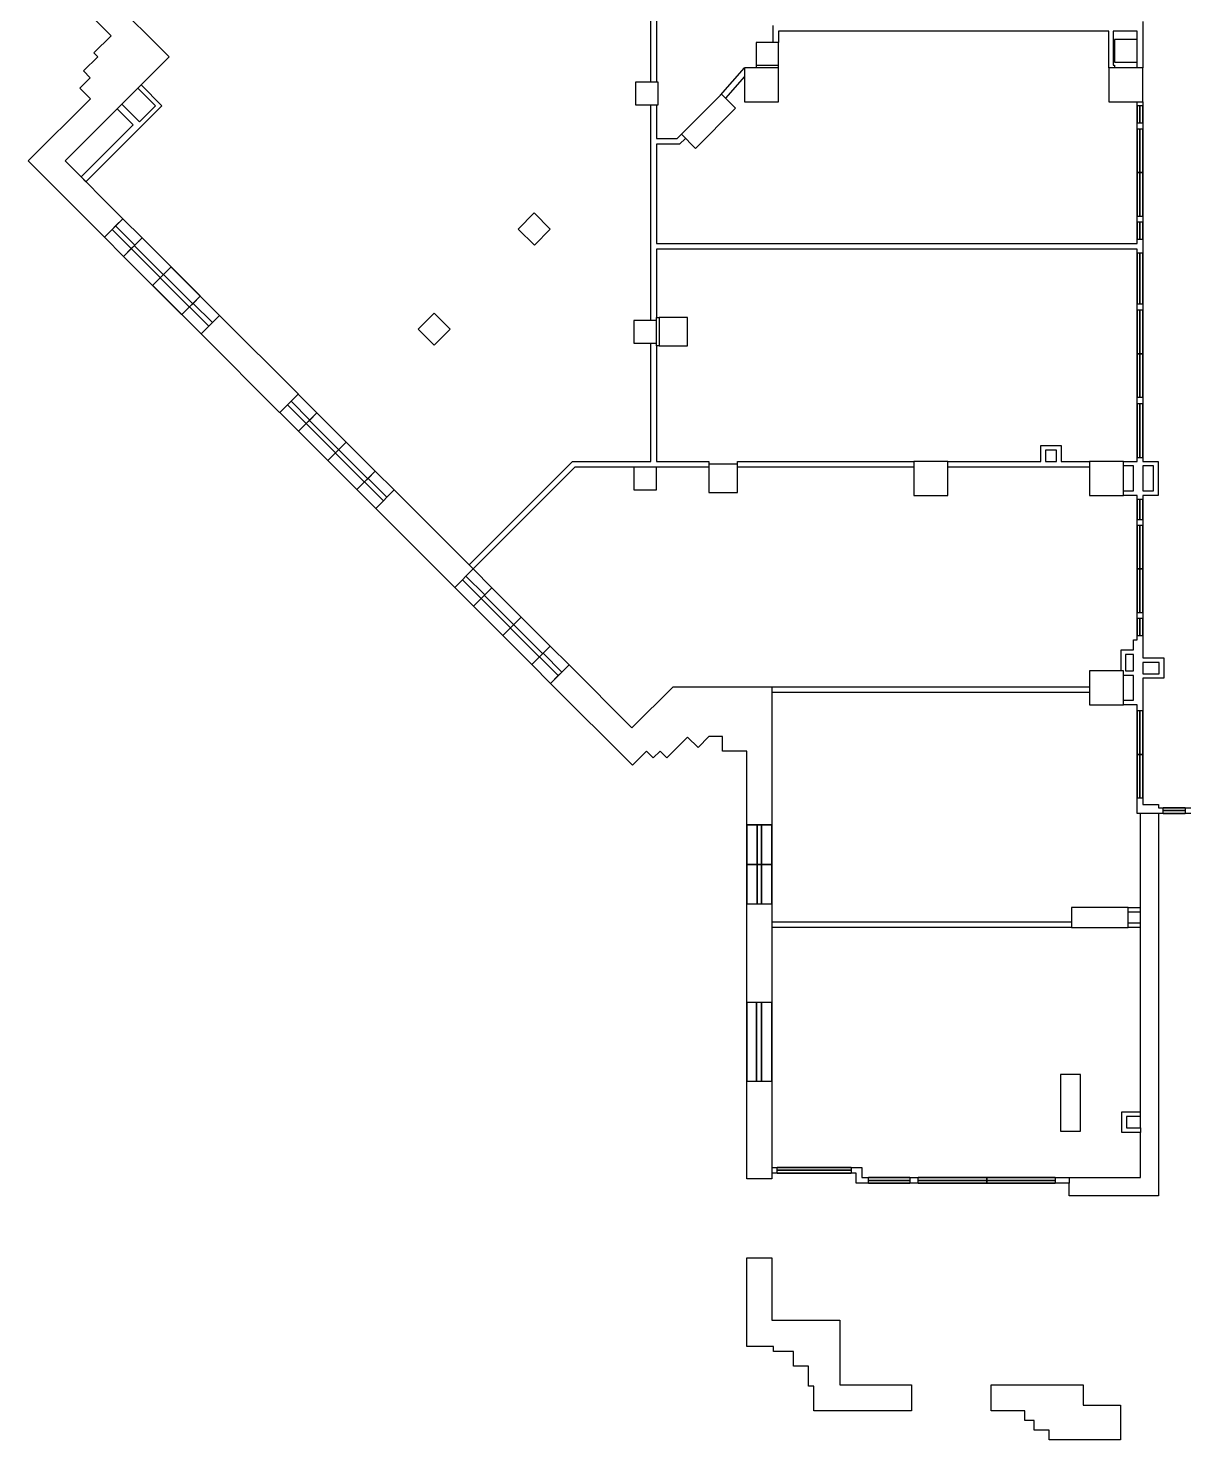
# Model space of a CAD drawing. Header units: millimetres. Extents: x 468 to 77378, y 182 to 76717.
# Drawn here: x 24917 to 45616, y 1164 to 26406 of the extents above; entities that cross this region are included whole.
import ezdxf

# ---------------------------------------------------------------- set-up
doc = ezdxf.new("R2010")
doc.units = ezdxf.units.MM
doc.layers.add('01_WALLS', color=7, linetype='Continuous', lineweight=35)

msp = doc.modelspace()

# ---------------------------------------------------------------- linework, layer by layer
at = {"layer": '01_WALLS', "lineweight": 30}
for p, q in [((36149, 29393), (36149, 25444)), ((26399, 26273), (25614, 27059)), ((26098, 27233), (27437, 25894)), ((36048, 25444), (36048, 27135)), ((44846, 26528), (44846, 25697)), ((26091, 25966), (26399, 26273)), ((38235, 26153), (38235, 26457)), ((38336, 26355), (38336, 26153)), ((44239, 26355), (38336, 26355)), ((44239, 25748), (44239, 26355)), ((44320, 26355), (44320, 25748)), ((44745, 26355), (44320, 26355)), ((44745, 26204), (44745, 26355)), ((37931, 26153), (37931, 25748)), ((38336, 26153), (37931, 26153)), ((38336, 25748), (38336, 26153)), ((44340, 26204), (44340, 25799)), ((44745, 26204), (44340, 26204)), ((44745, 25799), (44745, 26204)), ((25905, 25643), (26159, 25897)), ((26159, 25897), (26091, 25966)), ((27437, 25894), (26936, 25393)), ((37931, 25748), (37931, 25697)), ((37931, 25748), (38336, 25748)), ((38336, 25697), (38336, 25748)), ((44239, 25697), (44239, 25748)), ((44320, 25748), (44340, 25748)), ((44340, 25799), (44745, 25799)), ((44340, 25748), (44340, 25697)), ((44745, 25697), (44745, 25799)), ((25841, 25335), (26027, 25522)), ((26027, 25522), (25905, 25643)), ((37297, 25209), (37728, 25697)), ((37728, 25544), (37384, 25154)), ((37728, 25697), (37728, 25090)), ((38336, 25697), (37728, 25697)), ((38336, 25090), (38336, 25697)), ((44239, 25697), (44239, 25090)), ((44846, 25697), (44239, 25697)), ((44846, 25090), (44846, 25697)), ((26030, 25146), (25841, 25335)), ((26879, 25335), (26592, 25049)), ((26936, 25393), (26879, 25335)), ((27194, 25020), (26879, 25335)), ((26936, 25393), (27308, 25020)), ((35774, 25444), (35774, 25039)), ((36179, 25444), (35774, 25444)), ((36179, 25039), (36179, 25444)), ((24917, 24032), (26030, 25146)), ((26592, 25049), (26506, 24963)), ((26592, 25049), (26907, 24734)), ((26907, 24734), (27194, 25020)), ((27308, 25020), (26965, 24677)), ((35774, 25039), (36179, 25039)), ((36048, 23065), (36048, 25039)), ((36149, 25039), (36149, 24432)), ((37313, 25225), (36597, 24509)), ((37564, 24974), (37313, 25225)), ((37728, 25090), (38336, 25090)), ((44239, 25090), (44846, 25090)), ((44745, 25024), (44745, 25090)), ((44745, 25024), (44784, 25024)), ((44745, 25024), (44846, 25024)), ((44784, 25024), (44804, 25024)), ((44804, 25024), (44846, 25024)), ((44846, 25090), (44846, 25024)), ((26506, 24963), (25576, 24032)), ((26793, 24677), (26506, 24963)), ((36848, 24258), (37564, 24974)), ((25863, 23747), (26793, 24677)), ((26965, 24677), (25948, 23661)), ((36520, 24432), (36597, 24509)), ((36597, 24509), (36848, 24258)), ((44784, 24710), (44745, 24710)), ((44745, 24609), (44745, 24710)), ((44846, 24710), (44745, 24710)), ((44745, 24609), (44846, 24609)), ((44745, 24609), (44846, 24609)), ((44804, 24710), (44784, 24710)), ((44846, 24710), (44804, 24710)), ((44846, 24710), (44846, 24609)), ((36149, 24432), (36520, 24432)), ((36562, 24330), (36149, 24330)), ((36149, 24330), (36149, 23065)), ((36669, 24437), (36562, 24330)), ((26279, 22671), (24917, 24032)), ((25576, 24032), (26608, 23000)), ((25948, 23661), (25863, 23747)), ((26279, 22671), (26608, 23000)), ((26480, 22872), (26608, 23000)), ((33966, 23102), (33680, 22815)), ((34253, 22815), (33966, 23102)), ((36048, 21182), (36048, 23065)), ((36149, 23065), (36149, 22559)), ((44745, 22943), (44745, 23040)), ((44846, 23040), (44745, 23040)), ((44846, 23040), (44745, 23040)), ((44846, 23040), (44846, 22943)), ((26279, 22671), (26416, 22808)), ((26416, 22808), (26480, 22872)), ((33680, 22815), (33967, 22529)), ((33967, 22529), (34253, 22815)), ((44745, 22943), (44784, 22943)), ((44745, 22943), (44846, 22943)), ((44784, 22943), (44804, 22943)), ((44804, 22943), (44846, 22943)), ((36149, 22559), (44745, 22559)), ((44784, 22629), (44745, 22629)), ((44745, 22559), (44745, 22629)), ((44846, 22629), (44745, 22629)), ((44804, 22629), (44784, 22629)), ((44846, 22629), (44804, 22629)), ((44846, 22629), (44846, 22392)), ((36149, 22458), (36149, 21232)), ((44745, 22458), (36149, 22458)), ((44745, 22392), (44745, 22458)), ((44745, 22392), (44784, 22392)), ((44745, 22392), (44846, 22392)), ((44784, 22392), (44804, 22392)), ((44804, 22392), (44846, 22392)), ((44784, 21470), (44745, 21470)), ((44745, 21369), (44745, 21470)), ((44846, 21470), (44745, 21470)), ((44804, 21470), (44784, 21470)), ((44846, 21470), (44804, 21470)), ((44846, 21470), (44846, 21369)), ((28338, 21270), (28008, 20941)), ((28338, 21270), (28210, 21143)), ((28338, 21270), (29742, 19866)), ((32176, 21312), (31890, 21025)), ((32463, 21025), (32176, 21312)), ((36149, 21182), (36149, 21232)), ((36149, 21232), (36199, 21232)), ((36149, 21182), (36149, 21232)), ((36199, 21232), (36199, 20726)), ((36706, 21232), (36199, 21232)), ((36706, 20726), (36706, 21232)), ((44745, 21369), (44846, 21369)), ((44745, 21369), (44846, 21369)), ((28146, 21079), (28008, 20941)), ((28210, 21143), (28146, 21079)), ((31890, 21025), (32177, 20739)), ((32177, 20739), (32463, 21025)), ((35744, 21182), (35744, 20777)), ((36149, 21182), (35744, 21182)), ((36149, 20777), (36149, 21182)), ((29413, 19536), (28008, 20941)), ((35744, 20777), (36149, 20777)), ((36048, 18660), (36048, 20777)), ((36149, 20726), (36149, 20777)), ((36149, 20726), (36149, 20777)), ((36149, 20726), (36149, 18660)), ((36199, 20726), (36149, 20726)), ((36199, 20726), (36706, 20726)), ((29415, 19535), (29744, 19864)), ((29552, 19672), (29616, 19736)), ((29616, 19736), (29744, 19864)), ((29742, 19866), (29744, 19864)), ((44846, 19800), (44745, 19800)), ((44745, 19698), (44745, 19800)), ((44846, 19800), (44745, 19800)), ((44745, 19698), (44787, 19698)), ((44745, 19698), (44846, 19698)), ((44787, 19698), (44807, 19698)), ((44807, 19698), (44846, 19698)), ((44846, 19800), (44846, 19698)), ((29415, 19535), (29413, 19536)), ((29415, 19535), (29552, 19672)), ((43024, 18944), (43388, 18944)), ((43024, 18660), (43024, 18944)), ((43388, 18944), (43388, 18660)), ((43307, 18863), (43105, 18863)), ((43105, 18863), (43105, 18660)), ((43307, 18660), (43307, 18863)), ((44787, 18726), (44745, 18726)), ((44745, 18660), (44745, 18726)), ((44846, 18726), (44745, 18726)), ((44807, 18726), (44787, 18726)), ((44846, 18726), (44807, 18726)), ((44846, 18726), (44846, 18660)), ((32800, 16809), (34651, 18660)), ((34693, 18559), (32871, 16737)), ((34651, 18660), (36048, 18660)), ((35744, 18559), (34693, 18559)), ((35744, 18559), (35744, 18154)), ((36149, 18559), (35744, 18559)), ((36149, 18660), (37090, 18660)), ((36149, 18154), (36149, 18559)), ((37090, 18559), (36149, 18559)), ((37090, 18660), (37090, 18610)), ((37090, 18610), (37090, 18104)), ((37597, 18610), (37090, 18610)), ((37597, 18660), (40756, 18660)), ((37597, 18610), (37597, 18660)), ((37597, 18104), (37597, 18610)), ((40756, 18559), (37597, 18559)), ((40756, 18660), (40756, 18053)), ((41363, 18660), (40756, 18660)), ((41363, 18053), (41363, 18660)), ((41363, 18660), (43024, 18660)), ((43894, 18559), (41363, 18559)), ((43105, 18660), (43307, 18660)), ((43388, 18660), (43894, 18660)), ((43894, 18660), (43894, 18053)), ((44502, 18660), (43894, 18660)), ((44502, 18053), (44502, 18660)), ((44502, 18660), (44745, 18660)), ((44684, 18579), (44502, 18579)), ((44684, 18134), (44684, 18579)), ((44846, 18660), (45120, 18660)), ((44846, 18579), (44846, 18134)), ((45039, 18579), (44846, 18579)), ((45039, 18134), (45039, 18579)), ((45120, 18660), (45120, 18053)), ((31459, 18149), (31130, 17819)), ((31268, 17957), (31130, 17819)), ((31332, 18021), (31268, 17957)), ((31459, 18149), (31332, 18021)), ((31459, 18149), (32800, 16809)), ((35744, 18154), (36149, 18154)), ((37090, 18104), (37597, 18104)), ((40756, 18053), (41363, 18053)), ((43894, 18053), (44502, 18053)), ((44502, 18134), (44684, 18134)), ((44745, 18053), (44502, 18053)), ((44745, 17982), (44745, 18053)), ((44745, 17982), (44787, 17982)), ((44745, 17982), (44846, 17982)), ((44787, 17982), (44807, 17982)), ((44807, 17982), (44846, 17982)), ((44846, 18134), (45039, 18134)), ((45120, 18053), (44846, 18053)), ((44846, 18053), (44846, 17982)), ((32543, 16406), (31130, 17819)), ((44787, 17618), (44745, 17618)), ((44745, 17521), (44745, 17618)), ((44846, 17618), (44745, 17618)), ((44745, 17521), (44846, 17521)), ((44745, 17521), (44846, 17521)), ((44807, 17618), (44787, 17618)), ((44846, 17618), (44807, 17618)), ((44846, 17618), (44846, 17521)), ((32543, 16406), (32872, 16736)), ((32745, 16608), (32872, 16736)), ((32800, 16809), (32871, 16737)), ((32871, 16737), (32872, 16736)), ((32543, 16406), (32681, 16544)), ((32681, 16544), (32745, 16608)), ((44846, 15952), (44745, 15952)), ((44745, 15856), (44745, 15952)), ((44846, 15952), (44745, 15952)), ((44846, 15952), (44846, 15856)), ((44745, 15856), (44784, 15856)), ((44745, 15856), (44846, 15856)), ((44784, 15856), (44804, 15856)), ((44804, 15856), (44846, 15856)), ((44684, 15289), (44684, 15471)), ((44684, 15471), (44745, 15471)), ((44784, 15542), (44745, 15542)), ((44745, 15471), (44745, 15542)), ((44846, 15542), (44745, 15542)), ((44804, 15542), (44784, 15542)), ((44846, 15542), (44804, 15542)), ((44846, 15542), (44846, 15471)), ((44846, 15471), (44846, 15147)), ((44458, 14914), (44458, 15289)), ((44458, 15289), (44684, 15289)), ((44539, 15208), (44539, 14914)), ((44684, 15208), (44539, 15208)), ((44684, 14914), (44684, 15208)), ((44846, 15147), (45221, 15147)), ((45221, 15147), (45221, 14783)), ((34588, 15020), (34259, 14691)), ((34588, 15020), (34460, 14892)), ((34588, 15020), (35713, 13895)), ((43894, 14914), (43894, 14307)), ((44502, 14914), (43894, 14914)), ((44502, 14307), (44502, 14914)), ((44539, 14914), (44684, 14914)), ((44846, 15066), (44846, 14864)), ((45140, 15066), (44846, 15066)), ((45140, 14864), (45140, 15066)), ((34396, 14829), (34259, 14691)), ((35721, 13229), (34259, 14691)), ((34460, 14892), (34396, 14829)), ((44684, 14833), (44502, 14833)), ((44684, 14388), (44684, 14833)), ((44846, 14864), (45140, 14864)), ((44846, 14783), (44846, 14307)), ((45221, 14783), (44846, 14783)), ((35713, 13895), (36449, 14631)), ((36449, 14631), (38214, 14631)), ((38214, 14631), (38214, 14529)), ((38214, 14631), (43894, 14631)), ((38214, 14529), (38214, 12163)), ((43894, 14529), (38214, 14529)), ((43894, 14307), (44502, 14307)), ((44502, 14388), (44684, 14388)), ((44745, 14307), (44502, 14307)), ((44745, 14205), (44745, 14307)), ((44745, 14205), (44846, 14205)), ((44745, 14205), (44846, 14205)), ((44846, 14307), (44846, 14205)), ((36708, 13730), (36336, 13358)), ((36895, 13544), (36708, 13730)), ((37090, 13740), (36895, 13544)), ((37090, 13740), (37090, 13740)), ((37333, 13740), (37090, 13740)), ((37333, 13476), (37333, 13740)), ((35971, 13480), (35721, 13229)), ((36093, 13358), (35971, 13480)), ((36215, 13479), (36093, 13358)), ((36336, 13358), (36215, 13479)), ((37769, 13477), (37333, 13476)), ((37769, 12163), (37769, 13477)), ((44846, 12636), (44745, 12636)), ((44745, 12363), (44745, 12636)), ((44846, 12636), (44745, 12636)), ((44846, 12636), (44846, 12525)), ((44846, 12525), (45130, 12525)), ((45130, 12525), (45130, 12464)), ((45130, 12464), (45211, 12464)), ((45211, 12425), (45211, 12464)), ((45211, 12363), (45211, 12464)), ((45211, 12405), (45211, 12425)), ((45211, 12363), (45211, 12405)), ((45606, 12464), (45606, 12425)), ((45606, 12464), (45707, 12464)), ((45606, 12464), (45606, 12363)), ((45606, 12425), (45606, 12405)), ((45606, 12405), (45606, 12363)), ((44806, 12363), (44745, 12363)), ((45130, 12363), (44806, 12363)), ((44806, 10682), (44806, 12363)), ((45130, 12363), (45130, 5528)), ((45211, 12363), (45130, 12363)), ((45707, 12363), (45606, 12363)), ((38214, 10740), (37769, 10740)), ((38214, 10740), (37769, 10740)), ((37769, 8991), (37769, 10740)), ((38214, 10740), (38214, 10429)), ((43570, 10682), (43570, 10328)), ((44583, 10682), (43570, 10682)), ((44583, 10328), (44583, 10682)), ((44583, 10682), (44806, 10682)), ((44806, 10601), (44806, 10682)), ((38214, 10429), (38214, 10328)), ((38214, 10429), (43570, 10429)), ((44806, 10601), (44583, 10601)), ((44583, 10409), (44806, 10409)), ((44806, 10409), (44806, 10601)), ((44806, 10328), (44806, 10409)), ((38214, 10328), (38214, 8991)), ((43570, 10328), (38214, 10328)), ((43570, 10328), (44583, 10328)), ((44806, 10328), (44583, 10328)), ((44806, 7027), (44806, 10328)), ((37769, 8991), (37942, 8991)), ((37769, 8991), (38214, 8991)), ((37942, 8991), (38028, 8991)), ((38028, 8991), (38214, 8991)), ((37942, 7574), (37769, 7574)), ((38214, 7574), (37769, 7574)), ((37769, 5832), (37769, 7574)), ((38028, 7574), (37942, 7574)), ((38214, 7574), (38028, 7574)), ((38214, 7574), (38214, 6035)), ((43732, 7695), (43378, 7695)), ((43378, 7695), (43378, 6683)), ((43732, 6683), (43732, 7695)), ((44472, 7027), (44806, 7027)), ((44472, 6662), (44472, 7027)), ((44806, 6946), (44553, 6946)), ((44553, 6946), (44553, 6743)), ((44806, 6946), (44806, 7027)), ((44806, 6743), (44806, 6946)), ((43378, 6683), (43732, 6683)), ((44806, 6662), (44472, 6662)), ((44553, 6743), (44806, 6743)), ((44806, 6743), (44806, 6662)), ((44806, 5852), (44806, 6662)), ((38214, 5832), (37769, 5832)), ((38214, 6035), (38214, 5933)), ((38214, 6035), (38214, 5933)), ((38214, 6035), (38308, 6035)), ((38214, 5933), (38214, 5832)), ((38308, 5933), (38214, 5933)), ((38308, 5995), (38308, 6035)), ((38308, 5933), (38308, 6035)), ((38308, 5976), (38308, 5995)), ((38308, 5933), (38308, 5976)), ((39634, 6035), (39634, 5995)), ((39634, 6035), (39824, 6035)), ((39634, 6035), (39634, 5933)), ((39634, 5995), (39634, 5976)), ((39634, 5976), (39634, 5933)), ((39723, 5933), (39634, 5933)), ((39723, 5751), (39723, 5933)), ((39824, 6035), (39824, 5852)), ((39824, 5852), (39940, 5852)), ((39940, 5810), (39940, 5852)), ((39940, 5751), (39940, 5852)), ((39940, 5790), (39940, 5810)), ((40679, 5852), (40679, 5810)), ((40679, 5852), (40833, 5852)), ((40679, 5852), (40679, 5751)), ((40679, 5810), (40679, 5790)), ((40833, 5751), (40833, 5852)), ((40833, 5751), (40833, 5852)), ((43283, 5852), (43530, 5852)), ((43283, 5852), (43283, 5751)), ((43283, 5852), (43283, 5751)), ((43530, 5852), (43530, 5751)), ((43530, 5852), (44806, 5852)), ((39940, 5751), (39723, 5751)), ((39940, 5751), (39940, 5790)), ((40679, 5790), (40679, 5751)), ((40833, 5751), (40679, 5751)), ((43530, 5751), (43283, 5751)), ((43530, 5528), (43530, 5751)), ((45130, 5528), (43530, 5528)), ((37769, 2835), (37769, 4415)), ((37769, 4415), (38214, 4415)), ((38214, 4415), (38214, 3301)), ((38214, 3301), (39429, 3301)), ((39429, 3301), (39429, 2147)), ((38245, 2835), (37769, 2835)), ((38245, 2744), (38245, 2835)), ((38604, 2744), (38245, 2744)), ((38604, 2481), (38604, 2744)), ((38867, 2481), (38604, 2481)), ((38867, 2121), (38867, 2481)), ((38963, 2121), (38867, 2121)), ((38963, 1681), (38963, 2121)), ((39429, 2147), (40712, 2147)), ((40712, 2147), (40712, 1681)), ((42136, 1681), (42136, 2147)), ((42136, 2147), (43783, 2147)), ((43783, 2147), (43783, 1782)), ((43783, 1782), (44451, 1782)), ((44451, 1782), (44451, 1164)), ((40712, 1681), (38963, 1681)), ((42735, 1681), (42136, 1681)), ((42735, 1509), (42735, 1681)), ((42907, 1509), (42735, 1509)), ((42907, 1337), (42907, 1509)), ((43171, 1337), (42907, 1337)), ((43171, 1164), (43171, 1337)), ((44451, 1164), (43171, 1164))]:
    msp.add_line(p, q, dxfattribs=at)
at = {"layer": '01_WALLS', "ltscale": 0.1}
for p, q in [((44745, 25024), (44745, 24710)), ((44794, 25024), (44794, 24710)), ((44846, 25024), (44846, 24710)), ((44745, 24609), (44745, 23040)), ((44745, 24609), (44745, 23824)), ((44796, 24609), (44796, 23040)), ((44846, 24609), (44846, 23040)), ((44846, 24609), (44846, 23824)), ((44745, 23824), (44846, 23824)), ((44745, 23824), (44745, 23040)), ((44846, 23824), (44846, 23040)), ((26952, 22656), (26608, 23000)), ((26760, 22465), (26416, 22808)), ((26824, 22529), (26480, 22872)), ((44745, 22943), (44745, 22629)), ((44794, 22943), (44794, 22629)), ((44846, 22943), (44846, 22629)), ((26622, 22327), (26279, 22671)), ((26622, 22327), (26952, 22656)), ((26622, 22327), (26952, 22656)), ((26622, 22327), (26952, 22656)), ((26824, 22529), (26760, 22465)), ((27858, 21478), (26820, 22516)), ((26952, 22656), (26824, 22529)), ((27994, 21614), (26952, 22656)), ((27471, 22137), (26952, 22656)), ((26760, 22465), (26622, 22327)), ((27665, 21285), (26622, 22327)), ((27141, 21808), (26622, 22327)), ((27801, 21421), (26763, 22459)), ((44745, 22392), (44745, 21470)), ((44794, 22392), (44794, 21470)), ((44846, 22392), (44846, 21470)), ((27471, 22137), (27141, 21808)), ((27990, 21618), (27471, 22137)), ((27660, 21289), (27141, 21808)), ((27665, 21285), (27994, 21614)), ((27665, 21285), (27994, 21614)), ((27994, 21614), (27665, 21285)), ((27802, 21422), (27866, 21486)), ((27866, 21486), (27994, 21614)), ((28210, 21143), (27866, 21486)), ((28338, 21270), (27994, 21614)), ((27665, 21285), (27802, 21422)), ((28008, 20941), (27665, 21285)), ((28146, 21079), (27802, 21422)), ((44745, 21369), (44745, 19800)), ((44745, 21369), (44745, 20584)), ((44796, 21369), (44796, 19800)), ((44846, 21369), (44846, 19800)), ((44846, 21369), (44846, 20584)), ((44745, 20584), (44846, 20584)), ((44745, 20584), (44745, 19800)), ((44846, 20584), (44846, 19800)), ((29953, 19400), (29616, 19736)), ((30080, 19528), (29744, 19864)), ((44745, 18726), (44745, 19698)), ((44797, 18726), (44797, 19698)), ((44846, 18726), (44846, 19698)), ((29751, 19198), (29415, 19535)), ((29889, 19336), (29552, 19672)), ((29751, 19198), (30080, 19528)), ((30080, 19528), (29751, 19198)), ((30080, 19528), (29751, 19198)), ((30080, 19528), (29953, 19400)), ((30080, 19528), (31123, 18485)), ((30085, 19523), (30604, 19004)), ((29889, 19336), (29751, 19198)), ((29751, 19198), (30794, 18156)), ((29755, 19194), (30274, 18675)), ((29888, 19335), (30926, 18297)), ((29953, 19400), (29889, 19336)), ((29944, 19391), (30982, 18353)), ((30274, 18675), (30604, 19004)), ((30604, 19004), (31123, 18485)), ((30274, 18675), (30794, 18156)), ((31123, 18485), (30794, 18156)), ((30794, 18156), (31123, 18485)), ((30794, 18156), (31123, 18485)), ((30995, 18357), (31123, 18485)), ((31459, 18149), (31123, 18485)), ((30794, 18156), (30931, 18294)), ((30931, 18294), (30995, 18357)), ((31268, 17957), (30931, 18294)), ((31332, 18021), (30995, 18357)), ((31130, 17819), (30794, 18156)), ((44745, 17618), (44745, 17982)), ((44797, 17618), (44797, 17982)), ((44846, 17618), (44846, 17982)), ((44745, 17521), (44745, 15952)), ((44745, 17521), (44745, 16736)), ((44796, 17521), (44796, 15952)), ((44846, 17521), (44846, 15952)), ((44846, 17521), (44846, 16736)), ((33209, 16399), (32872, 16736)), ((44745, 16736), (44846, 16736)), ((44745, 16736), (44745, 15952)), ((44846, 16736), (44846, 15952)), ((33017, 16207), (32681, 16544)), ((33081, 16271), (32745, 16608)), ((32880, 16070), (32543, 16406)), ((33209, 16399), (32880, 16070)), ((33209, 16399), (32880, 16070)), ((32880, 16070), (33209, 16399)), ((33017, 16207), (32880, 16070)), ((33016, 16206), (34054, 15168)), ((33081, 16271), (33017, 16207)), ((33073, 16263), (34111, 15225)), ((33209, 16399), (33081, 16271)), ((33209, 16399), (34251, 15357)), ((33213, 16395), (33732, 15876)), ((32880, 16070), (33922, 15027)), ((32884, 16065), (33403, 15546)), ((33403, 15546), (33732, 15876)), ((33732, 15876), (34251, 15357)), ((44745, 15856), (44745, 15542)), ((44794, 15856), (44794, 15542)), ((44846, 15856), (44846, 15542)), ((33403, 15546), (33922, 15027)), ((34251, 15357), (33922, 15027)), ((34251, 15357), (33922, 15027)), ((34251, 15357), (33922, 15027)), ((33922, 15027), (34060, 15165)), ((34060, 15165), (34124, 15229)), ((34396, 14829), (34060, 15165)), ((34124, 15229), (34251, 15357)), ((34460, 14892), (34124, 15229)), ((34588, 15020), (34251, 15357)), ((34259, 14691), (33922, 15027)), ((44745, 14205), (44745, 12636)), ((44745, 14205), (44745, 13421)), ((44796, 14205), (44796, 12636)), ((44846, 14205), (44846, 12636)), ((44846, 14205), (44846, 13421)), ((44745, 13421), (44846, 13421)), ((44745, 13421), (44745, 12636)), ((44846, 13421), (44846, 12636)), ((45606, 12464), (45211, 12464)), ((45606, 12415), (45211, 12415)), ((37769, 12163), (38214, 12163)), ((37769, 12163), (37769, 10740)), ((37769, 12163), (38214, 12163)), ((37769, 12157), (37769, 11449)), ((37953, 12163), (37953, 10746)), ((38030, 12163), (38030, 10746)), ((38214, 12163), (38214, 10740)), ((38214, 12157), (38214, 11449)), ((45606, 12363), (45211, 12363)), ((37769, 11449), (38214, 11449)), ((37769, 11449), (37769, 10740)), ((38214, 11449), (38214, 10740)), ((37769, 8991), (37769, 7574)), ((37942, 8991), (37942, 7574)), ((38028, 8991), (38028, 7574)), ((38214, 8991), (38214, 7574)), ((39634, 6035), (38308, 6035)), ((39634, 5985), (38308, 5985)), ((39634, 5933), (38308, 5933)), ((39940, 5852), (40679, 5852)), ((40833, 5852), (43283, 5852)), ((40833, 5852), (42058, 5852)), ((42058, 5852), (43283, 5852)), ((42058, 5751), (42058, 5852)), ((39940, 5800), (40679, 5800)), ((39940, 5751), (40679, 5751)), ((40833, 5802), (43283, 5802)), ((40833, 5751), (43283, 5751)), ((40833, 5751), (42058, 5751)), ((42058, 5751), (43283, 5751))]:
    msp.add_line(p, q, dxfattribs=at)

doc.saveas('drawing.dxf')
